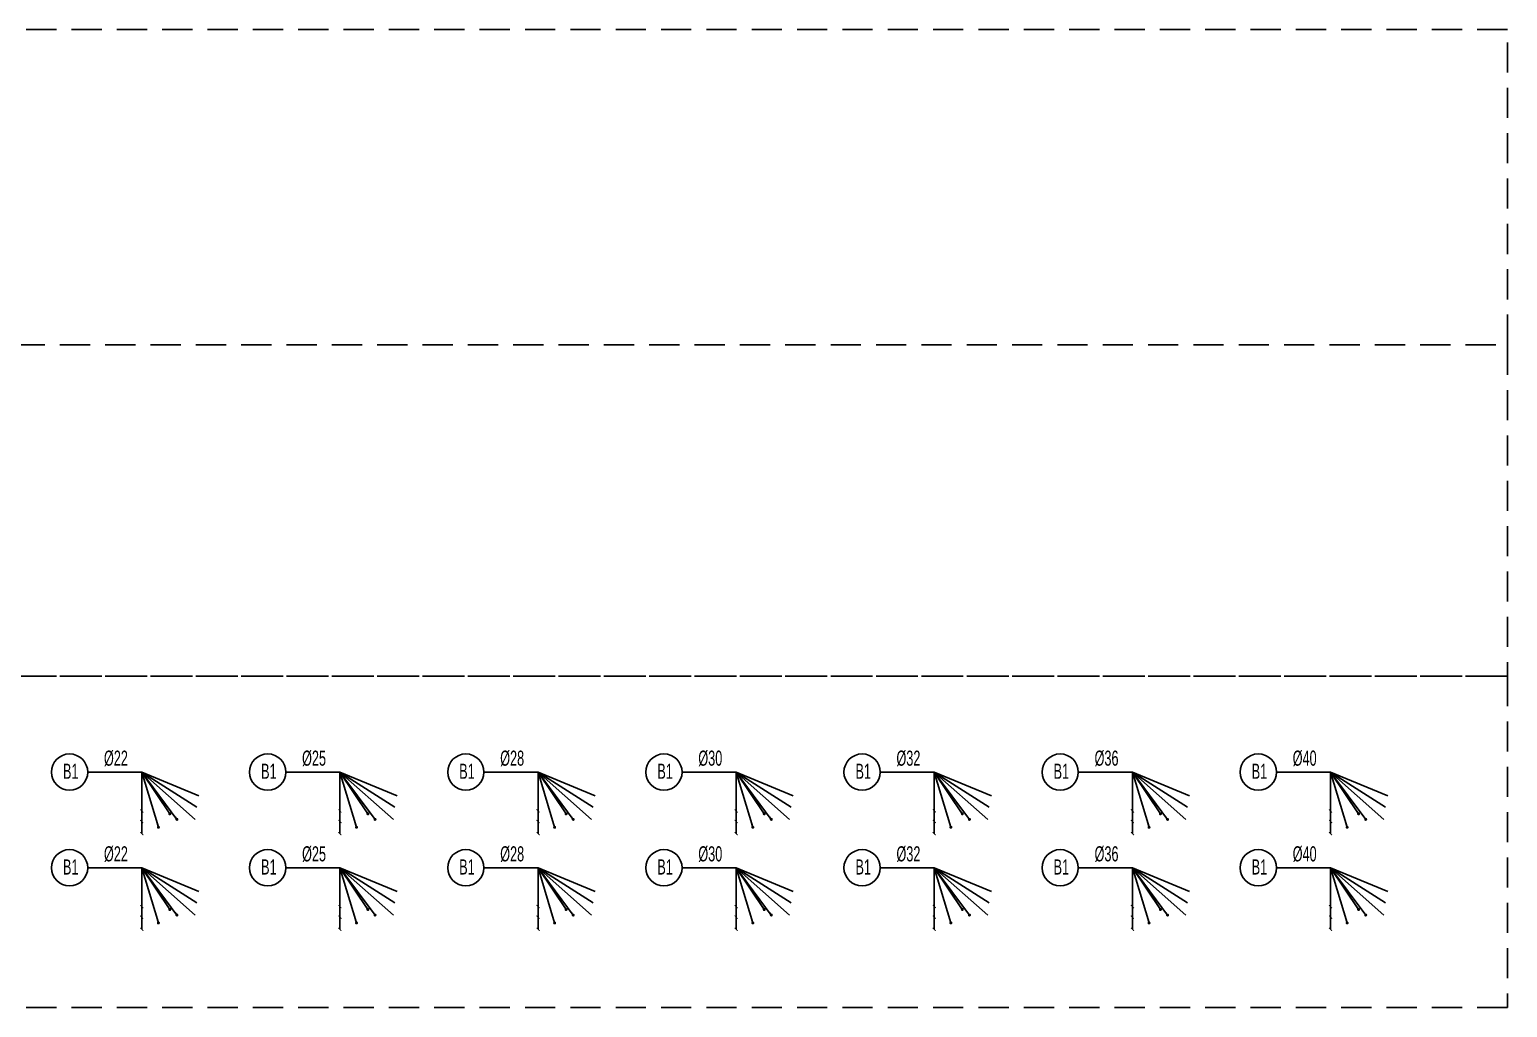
# Model space of a CAD drawing. Header units: millimetres. Extents: x -147841 to 368790, y -162721 to 84261.
# Drawn here: x 2138 to 14361, y -63644 to -55555 of the extents above; entities that cross this region are included whole.
import ezdxf
from ezdxf.enums import TextEntityAlignment as Align

# ---------------------------------------------------------------- set-up
doc = ezdxf.new("R2010")
doc.units = ezdxf.units.MM
doc.header["$LTSCALE"] = 1000
doc.header["$MEASUREMENT"] = 0
doc.linetypes.add('HIDDEN', pattern=[0.375, 0.25, -0.125])
doc.layers.get('0').update_dxf_attribs({"linetype": 'CONTINUOUS', "lineweight": 18})
doc.layers.add('KC-Cotthep', color=8, linetype='CONTINUOUS')
doc.layers.add('KC-Khuat', color=9, linetype='HIDDEN')
doc.styles.add('ARIAL', font='arial.ttf', dxfattribs={"width": 0.7})
doc.dimstyles.new('2.5-50', dxfattribs={"dimscale": 50, "dimtxt": 2.5, "dimasz": 1, "dimexe": 1, "dimexo": 2, "dimgap": 1, "dimtad": 1, "dimdec": 1, "dimdsep": 46, "dimtxsty": 'ARIAL', "dimblk": 'ARCHTICK', "dimcen": -1, "dimdle": 1, "dimclrd": 256, "dimclre": 256, "dimclrt": 3, "dimadec": 0, "dimazin": 2, "dimtfac": 0.1, "dimtdec": 1, "dimtmove": 0, "dimatfit": 1, "dimldrblk": 'ARCHTICK', "dimfxl": 1, "dimtvp": 0.833333, "dimtfill": 1, "dimtolj": 1, "dimtzin": 12, "dimarcsym": 0})

# ---------------------------------------------------------------- blocks, each defined once
blk = doc.blocks.new('att_thep_2')
blk.add_circle((-300, 0), 300)
at = {"color": 3, "style": 'ARIAL', "width": 0.6}
blk.add_attdef('DK', text='', height=250, dxfattribs=at).set_placement((467, 105), align=Align.CENTER)
at = {"color": 31, "style": 'ARIAL', "width": 0.6}
blk.add_attdef('SH', text='', height=250, dxfattribs=at).set_placement((-281, -111), align=Align.CENTER)
at = {"color": 2, "style": 'ARIAL', "width": 0.6}
blk.add_attdef('KC', text='', height=250, dxfattribs=at).set_placement((472, -355), align=Align.CENTER)
blk = doc.blocks.new('_ARCHTICK')
at = {"color": 0, "linetype": 'ByBlock', "const_width": 0.3}
blk.add_lwpolyline([(-0.5, -0.5), (0.5, 0.5)], dxfattribs=at)

msp = doc.modelspace()

# ---------------------------------------------------------------- linework, layer by layer
at = {"layer": 'KC-Khuat'}
for points in [[(-11486.29, -58161.96), (14360.78, -58161.96), (14360.78, -55555.35), (-11486.29, -55555.35)], [(-11486.29, -58161.96), (14360.78, -58161.96), (14360.78, -60903.18), (-11486.29, -60903.18)], [(-11486.29, -60903.18), (14360.78, -60903.18), (14360.78, -63644.4), (-11486.29, -63644.4)]]:
    msp.add_lwpolyline(points, close=True, dxfattribs=at)

# ---------------------------------------------------------------- block references
at = {"layer": 'KC-Cotthep'}
ref = msp.add_blockref('att_thep_2', (2619.17, -61697.52), dxfattribs=dict(at, xscale=0.5, yscale=0.5, zscale=0.5))
ref.add_attrib('DK', '%%C22', dxfattribs={"layer": '0', "color": 2, "height": 125, "style": 'ARIAL', "width": 0.6}).set_placement((2852.47, -61644.82), align=Align.CENTER)
ref.add_attrib('SH', 'B1', dxfattribs={"layer": '0', "color": 31, "height": 125, "style": 'ARIAL', "width": 0.6}).set_placement((2478.68, -61753.26), align=Align.CENTER)
ref = msp.add_blockref('att_thep_2', (4257.73, -61697.52), dxfattribs=dict(at, xscale=0.5, yscale=0.5, zscale=0.5))
ref.add_attrib('DK', '%%C25', dxfattribs={"layer": '0', "color": 5, "height": 125, "style": 'ARIAL', "width": 0.6}).set_placement((4491.02, -61644.82), align=Align.CENTER)
ref.add_attrib('SH', 'B1', dxfattribs={"layer": '0', "color": 31, "height": 125, "style": 'ARIAL', "width": 0.6}).set_placement((4117.23, -61753.26), align=Align.CENTER)
ref = msp.add_blockref('att_thep_2', (5896.28, -61697.52), dxfattribs=dict(at, xscale=0.5, yscale=0.5, zscale=0.5))
ref.add_attrib('DK', '%%C28', dxfattribs={"layer": '0', "color": 7, "height": 125, "style": 'ARIAL', "width": 0.6}).set_placement((6129.58, -61644.82), align=Align.CENTER)
ref.add_attrib('SH', 'B1', dxfattribs={"layer": '0', "color": 31, "height": 125, "style": 'ARIAL', "width": 0.6}).set_placement((5755.79, -61753.26), align=Align.CENTER)
ref = msp.add_blockref('att_thep_2', (7534.83, -61697.52), dxfattribs=dict(at, xscale=0.5, yscale=0.5, zscale=0.5))
ref.add_attrib('DK', '%%C30', dxfattribs={"layer": '0', "color": 152, "height": 125, "style": 'ARIAL', "width": 0.6}).set_placement((7768.13, -61644.82), align=Align.CENTER)
ref.add_attrib('SH', 'B1', dxfattribs={"layer": '0', "color": 31, "height": 125, "style": 'ARIAL', "width": 0.6}).set_placement((7394.34, -61753.26), align=Align.CENTER)
ref = msp.add_blockref('att_thep_2', (9173.38, -61697.52), dxfattribs=dict(at, xscale=0.5, yscale=0.5, zscale=0.5))
ref.add_attrib('DK', '%%C32', dxfattribs={"layer": '0', "color": 66, "height": 125, "style": 'ARIAL', "width": 0.6}).set_placement((9406.68, -61644.82), align=Align.CENTER)
ref.add_attrib('SH', 'B1', dxfattribs={"layer": '0', "color": 31, "height": 125, "style": 'ARIAL', "width": 0.6}).set_placement((9032.89, -61753.26), align=Align.CENTER)
ref = msp.add_blockref('att_thep_2', (10811.93, -61697.52), dxfattribs=dict(at, xscale=0.5, yscale=0.5, zscale=0.5))
ref.add_attrib('DK', '%%C36', dxfattribs={"layer": '0', "color": 213, "height": 125, "style": 'ARIAL', "width": 0.6}).set_placement((11045.23, -61644.82), align=Align.CENTER)
ref.add_attrib('SH', 'B1', dxfattribs={"layer": '0', "color": 31, "height": 125, "style": 'ARIAL', "width": 0.6}).set_placement((10671.44, -61753.26), align=Align.CENTER)
ref = msp.add_blockref('att_thep_2', (12450.48, -61697.52), dxfattribs=dict(at, xscale=0.5, yscale=0.5, zscale=0.5))
ref.add_attrib('DK', '%%C40', dxfattribs={"layer": '0', "color": 154, "height": 125, "style": 'ARIAL', "width": 0.6}).set_placement((12683.78, -61644.82), align=Align.CENTER)
ref.add_attrib('SH', 'B1', dxfattribs={"layer": '0', "color": 31, "height": 125, "style": 'ARIAL', "width": 0.6}).set_placement((12309.99, -61753.26), align=Align.CENTER)
ref = msp.add_blockref('att_thep_2', (2619.17, -62488.95), dxfattribs=dict(at, xscale=0.5, yscale=0.5, zscale=0.5))
ref.add_attrib('DK', '%%C22', dxfattribs={"layer": '0', "color": 2, "height": 125, "style": 'ARIAL', "width": 0.6}).set_placement((2852.47, -62436.24), align=Align.CENTER)
ref.add_attrib('SH', 'B1', dxfattribs={"layer": '0', "color": 31, "height": 125, "style": 'ARIAL', "width": 0.6}).set_placement((2478.68, -62544.68), align=Align.CENTER)
ref = msp.add_blockref('att_thep_2', (4257.73, -62488.95), dxfattribs=dict(at, xscale=0.5, yscale=0.5, zscale=0.5))
ref.add_attrib('DK', '%%C25', dxfattribs={"layer": '0', "color": 5, "height": 125, "style": 'ARIAL', "width": 0.6}).set_placement((4491.02, -62436.24), align=Align.CENTER)
ref.add_attrib('SH', 'B1', dxfattribs={"layer": '0', "color": 31, "height": 125, "style": 'ARIAL', "width": 0.6}).set_placement((4117.23, -62544.68), align=Align.CENTER)
ref = msp.add_blockref('att_thep_2', (5896.28, -62488.95), dxfattribs=dict(at, xscale=0.5, yscale=0.5, zscale=0.5))
ref.add_attrib('DK', '%%C28', dxfattribs={"layer": '0', "color": 7, "height": 125, "style": 'ARIAL', "width": 0.6}).set_placement((6129.58, -62436.24), align=Align.CENTER)
ref.add_attrib('SH', 'B1', dxfattribs={"layer": '0', "color": 31, "height": 125, "style": 'ARIAL', "width": 0.6}).set_placement((5755.79, -62544.68), align=Align.CENTER)
ref = msp.add_blockref('att_thep_2', (7534.83, -62488.95), dxfattribs=dict(at, xscale=0.5, yscale=0.5, zscale=0.5))
ref.add_attrib('DK', '%%C30', dxfattribs={"layer": '0', "color": 152, "height": 125, "style": 'ARIAL', "width": 0.6}).set_placement((7768.13, -62436.24), align=Align.CENTER)
ref.add_attrib('SH', 'B1', dxfattribs={"layer": '0', "color": 31, "height": 125, "style": 'ARIAL', "width": 0.6}).set_placement((7394.34, -62544.68), align=Align.CENTER)
ref = msp.add_blockref('att_thep_2', (9173.38, -62488.95), dxfattribs=dict(at, xscale=0.5, yscale=0.5, zscale=0.5))
ref.add_attrib('DK', '%%C32', dxfattribs={"layer": '0', "color": 66, "height": 125, "style": 'ARIAL', "width": 0.6}).set_placement((9406.68, -62436.24), align=Align.CENTER)
ref.add_attrib('SH', 'B1', dxfattribs={"layer": '0', "color": 31, "height": 125, "style": 'ARIAL', "width": 0.6}).set_placement((9032.89, -62544.68), align=Align.CENTER)
ref = msp.add_blockref('att_thep_2', (10811.93, -62488.95), dxfattribs=dict(at, xscale=0.5, yscale=0.5, zscale=0.5))
ref.add_attrib('DK', '%%C36', dxfattribs={"layer": '0', "color": 213, "height": 125, "style": 'ARIAL', "width": 0.6}).set_placement((11045.23, -62436.24), align=Align.CENTER)
ref.add_attrib('SH', 'B1', dxfattribs={"layer": '0', "color": 31, "height": 125, "style": 'ARIAL', "width": 0.6}).set_placement((10671.44, -62544.68), align=Align.CENTER)
ref = msp.add_blockref('att_thep_2', (12450.48, -62488.95), dxfattribs=dict(at, xscale=0.5, yscale=0.5, zscale=0.5))
ref.add_attrib('DK', '%%C40', dxfattribs={"layer": '0', "color": 154, "height": 125, "style": 'ARIAL', "width": 0.6}).set_placement((12683.78, -62436.24), align=Align.CENTER)
ref.add_attrib('SH', 'B1', dxfattribs={"layer": '0', "color": 31, "height": 125, "style": 'ARIAL', "width": 0.6}).set_placement((12309.99, -62544.68), align=Align.CENTER)

# ---------------------------------------------------------------- leaders
at = {"layer": 'KC-Cotthep', "linetype": 'ByBlock'}
for points, override in [([(3298.21, -62042.69), (3066.47, -61697.52), (2619.17, -61697.52)], {"dimasz": 0.5, "dimldrblk": 'DOT'}), ([(3203.88, -62154.19), (3066.47, -61697.52), (2619.17, -61697.52)], {"dimasz": 0.5, "dimldrblk": 'DOT'}), ([(3357.08, -62088.59), (3066.47, -61697.52), (2619.17, -61697.52)], {"dimasz": 0.5, "dimldrblk": 'DOT'}), ([(3538.96, -61894.05), (3066.47, -61697.52), (2619.17, -61697.52)], {"dimasz": 0.5, "dimldrblk": 'None'}), ([(3521.45, -61988.09), (3066.47, -61697.52), (2619.17, -61697.52)], {"dimasz": 0.5, "dimldrblk": 'None'}), ([(3508.32, -62090.87), (3066.47, -61697.52), (2619.17, -61697.52)], {"dimasz": 0.5, "dimldrblk": 'None'}), ([(3066.47, -62206.77), (3066.47, -61697.52), (2619.17, -61697.52)], {"dimasz": 0.5}), ([(3066.47, -62106.18), (3066.47, -61697.52), (2619.17, -61697.52)], {"dimasz": 0.5}), ([(3066.47, -62018.71), (3066.47, -61697.52), (2619.17, -61697.52)], {"dimasz": 0.5}), ([(4936.76, -62042.69), (4705.02, -61697.52), (4257.73, -61697.52)], {"dimasz": 0.5, "dimldrblk": 'DOT'}), ([(4842.44, -62154.19), (4705.02, -61697.52), (4257.73, -61697.52)], {"dimasz": 0.5, "dimldrblk": 'DOT'}), ([(4995.63, -62088.59), (4705.02, -61697.52), (4257.73, -61697.52)], {"dimasz": 0.5, "dimldrblk": 'DOT'}), ([(5177.51, -61894.05), (4705.02, -61697.52), (4257.73, -61697.52)], {"dimasz": 0.5, "dimldrblk": 'None'}), ([(5160, -61988.09), (4705.02, -61697.52), (4257.73, -61697.52)], {"dimasz": 0.5, "dimldrblk": 'None'}), ([(5146.87, -62090.87), (4705.02, -61697.52), (4257.73, -61697.52)], {"dimasz": 0.5, "dimldrblk": 'None'}), ([(4705.02, -62206.77), (4705.02, -61697.52), (4257.73, -61697.52)], {"dimasz": 0.5}), ([(4705.02, -62106.18), (4705.02, -61697.52), (4257.73, -61697.52)], {"dimasz": 0.5}), ([(4705.02, -62018.71), (4705.02, -61697.52), (4257.73, -61697.52)], {"dimasz": 0.5}), ([(6575.31, -62042.69), (6343.57, -61697.52), (5896.28, -61697.52)], {"dimasz": 0.5, "dimldrblk": 'DOT'}), ([(6480.99, -62154.19), (6343.57, -61697.52), (5896.28, -61697.52)], {"dimasz": 0.5, "dimldrblk": 'DOT'}), ([(6634.18, -62088.59), (6343.57, -61697.52), (5896.28, -61697.52)], {"dimasz": 0.5, "dimldrblk": 'DOT'}), ([(6816.06, -61894.05), (6343.57, -61697.52), (5896.28, -61697.52)], {"dimasz": 0.5, "dimldrblk": 'None'}), ([(6798.56, -61988.09), (6343.57, -61697.52), (5896.28, -61697.52)], {"dimasz": 0.5, "dimldrblk": 'None'}), ([(6785.42, -62090.87), (6343.57, -61697.52), (5896.28, -61697.52)], {"dimasz": 0.5, "dimldrblk": 'None'}), ([(6343.57, -62206.77), (6343.57, -61697.52), (5896.28, -61697.52)], {"dimasz": 0.5}), ([(6343.57, -62106.18), (6343.57, -61697.52), (5896.28, -61697.52)], {"dimasz": 0.5}), ([(6343.57, -62018.71), (6343.57, -61697.52), (5896.28, -61697.52)], {"dimasz": 0.5}), ([(8213.87, -62042.69), (7982.12, -61697.52), (7534.83, -61697.52)], {"dimasz": 0.5, "dimldrblk": 'DOT'}), ([(8119.54, -62154.19), (7982.12, -61697.52), (7534.83, -61697.52)], {"dimasz": 0.5, "dimldrblk": 'DOT'}), ([(8272.74, -62088.59), (7982.12, -61697.52), (7534.83, -61697.52)], {"dimasz": 0.5, "dimldrblk": 'DOT'}), ([(8454.62, -61894.05), (7982.12, -61697.52), (7534.83, -61697.52)], {"dimasz": 0.5, "dimldrblk": 'None'}), ([(8437.11, -61988.09), (7982.12, -61697.52), (7534.83, -61697.52)], {"dimasz": 0.5, "dimldrblk": 'None'}), ([(8423.98, -62090.87), (7982.12, -61697.52), (7534.83, -61697.52)], {"dimasz": 0.5, "dimldrblk": 'None'}), ([(7982.12, -62206.77), (7982.12, -61697.52), (7534.83, -61697.52)], {"dimasz": 0.5}), ([(7982.12, -62106.18), (7982.12, -61697.52), (7534.83, -61697.52)], {"dimasz": 0.5}), ([(7982.12, -62018.71), (7982.12, -61697.52), (7534.83, -61697.52)], {"dimasz": 0.5}), ([(9852.42, -62042.69), (9620.67, -61697.52), (9173.38, -61697.52)], {"dimasz": 0.5, "dimldrblk": 'DOT'}), ([(9758.09, -62154.19), (9620.67, -61697.52), (9173.38, -61697.52)], {"dimasz": 0.5, "dimldrblk": 'DOT'}), ([(9911.29, -62088.59), (9620.67, -61697.52), (9173.38, -61697.52)], {"dimasz": 0.5, "dimldrblk": 'DOT'}), ([(10093.17, -61894.05), (9620.67, -61697.52), (9173.38, -61697.52)], {"dimasz": 0.5, "dimldrblk": 'None'}), ([(10075.66, -61988.09), (9620.67, -61697.52), (9173.38, -61697.52)], {"dimasz": 0.5, "dimldrblk": 'None'}), ([(10062.53, -62090.87), (9620.67, -61697.52), (9173.38, -61697.52)], {"dimasz": 0.5, "dimldrblk": 'None'}), ([(9620.67, -62206.77), (9620.67, -61697.52), (9173.38, -61697.52)], {"dimasz": 0.5}), ([(9620.67, -62106.18), (9620.67, -61697.52), (9173.38, -61697.52)], {"dimasz": 0.5}), ([(9620.67, -62018.71), (9620.67, -61697.52), (9173.38, -61697.52)], {"dimasz": 0.5}), ([(11490.97, -62042.69), (11259.22, -61697.52), (10811.93, -61697.52)], {"dimasz": 0.5, "dimldrblk": 'DOT'}), ([(11396.64, -62154.19), (11259.22, -61697.52), (10811.93, -61697.52)], {"dimasz": 0.5, "dimldrblk": 'DOT'}), ([(11549.84, -62088.59), (11259.22, -61697.52), (10811.93, -61697.52)], {"dimasz": 0.5, "dimldrblk": 'DOT'}), ([(11731.72, -61894.05), (11259.22, -61697.52), (10811.93, -61697.52)], {"dimasz": 0.5, "dimldrblk": 'None'}), ([(11714.21, -61988.09), (11259.22, -61697.52), (10811.93, -61697.52)], {"dimasz": 0.5, "dimldrblk": 'None'}), ([(11701.08, -62090.87), (11259.22, -61697.52), (10811.93, -61697.52)], {"dimasz": 0.5, "dimldrblk": 'None'}), ([(11259.22, -62206.77), (11259.22, -61697.52), (10811.93, -61697.52)], {"dimasz": 0.5}), ([(11259.22, -62106.18), (11259.22, -61697.52), (10811.93, -61697.52)], {"dimasz": 0.5}), ([(11259.22, -62018.71), (11259.22, -61697.52), (10811.93, -61697.52)], {"dimasz": 0.5}), ([(13129.52, -62042.69), (12897.78, -61697.52), (12450.48, -61697.52)], {"dimasz": 0.5, "dimldrblk": 'DOT'}), ([(13035.19, -62154.19), (12897.78, -61697.52), (12450.48, -61697.52)], {"dimasz": 0.5, "dimldrblk": 'DOT'}), ([(13188.39, -62088.59), (12897.78, -61697.52), (12450.48, -61697.52)], {"dimasz": 0.5, "dimldrblk": 'DOT'}), ([(13370.27, -61894.05), (12897.78, -61697.52), (12450.48, -61697.52)], {"dimasz": 0.5, "dimldrblk": 'None'}), ([(13352.76, -61988.09), (12897.78, -61697.52), (12450.48, -61697.52)], {"dimasz": 0.5, "dimldrblk": 'None'}), ([(13339.63, -62090.87), (12897.78, -61697.52), (12450.48, -61697.52)], {"dimasz": 0.5, "dimldrblk": 'None'}), ([(12897.78, -62206.77), (12897.78, -61697.52), (12450.48, -61697.52)], {"dimasz": 0.5}), ([(12897.78, -62106.18), (12897.78, -61697.52), (12450.48, -61697.52)], {"dimasz": 0.5}), ([(12897.78, -62018.71), (12897.78, -61697.52), (12450.48, -61697.52)], {"dimasz": 0.5}), ([(3298.21, -62834.11), (3066.47, -62488.95), (2619.17, -62488.95)], {"dimasz": 0.5, "dimldrblk": 'DOT'}), ([(3203.88, -62945.61), (3066.47, -62488.95), (2619.17, -62488.95)], {"dimasz": 0.5, "dimldrblk": 'DOT'}), ([(3357.08, -62880.01), (3066.47, -62488.95), (2619.17, -62488.95)], {"dimasz": 0.5, "dimldrblk": 'DOT'}), ([(3538.96, -62685.48), (3066.47, -62488.95), (2619.17, -62488.95)], {"dimasz": 0.5, "dimldrblk": 'None'}), ([(3521.45, -62779.51), (3066.47, -62488.95), (2619.17, -62488.95)], {"dimasz": 0.5, "dimldrblk": 'None'}), ([(3508.32, -62882.29), (3066.47, -62488.95), (2619.17, -62488.95)], {"dimasz": 0.5, "dimldrblk": 'None'}), ([(3066.47, -62998.2), (3066.47, -62488.95), (2619.17, -62488.95)], {"dimasz": 0.5}), ([(3066.47, -62897.6), (3066.47, -62488.95), (2619.17, -62488.95)], {"dimasz": 0.5}), ([(3066.47, -62810.13), (3066.47, -62488.95), (2619.17, -62488.95)], {"dimasz": 0.5}), ([(4936.76, -62834.11), (4705.02, -62488.95), (4257.73, -62488.95)], {"dimasz": 0.5, "dimldrblk": 'DOT'}), ([(4842.44, -62945.61), (4705.02, -62488.95), (4257.73, -62488.95)], {"dimasz": 0.5, "dimldrblk": 'DOT'}), ([(4995.63, -62880.01), (4705.02, -62488.95), (4257.73, -62488.95)], {"dimasz": 0.5, "dimldrblk": 'DOT'}), ([(5177.51, -62685.48), (4705.02, -62488.95), (4257.73, -62488.95)], {"dimasz": 0.5, "dimldrblk": 'None'}), ([(5160, -62779.51), (4705.02, -62488.95), (4257.73, -62488.95)], {"dimasz": 0.5, "dimldrblk": 'None'}), ([(5146.87, -62882.29), (4705.02, -62488.95), (4257.73, -62488.95)], {"dimasz": 0.5, "dimldrblk": 'None'}), ([(4705.02, -62998.2), (4705.02, -62488.95), (4257.73, -62488.95)], {"dimasz": 0.5}), ([(4705.02, -62897.6), (4705.02, -62488.95), (4257.73, -62488.95)], {"dimasz": 0.5}), ([(4705.02, -62810.13), (4705.02, -62488.95), (4257.73, -62488.95)], {"dimasz": 0.5}), ([(6575.31, -62834.11), (6343.57, -62488.95), (5896.28, -62488.95)], {"dimasz": 0.5, "dimldrblk": 'DOT'}), ([(6480.99, -62945.61), (6343.57, -62488.95), (5896.28, -62488.95)], {"dimasz": 0.5, "dimldrblk": 'DOT'}), ([(6634.18, -62880.01), (6343.57, -62488.95), (5896.28, -62488.95)], {"dimasz": 0.5, "dimldrblk": 'DOT'}), ([(6816.06, -62685.48), (6343.57, -62488.95), (5896.28, -62488.95)], {"dimasz": 0.5, "dimldrblk": 'None'}), ([(6798.56, -62779.51), (6343.57, -62488.95), (5896.28, -62488.95)], {"dimasz": 0.5, "dimldrblk": 'None'}), ([(6785.42, -62882.29), (6343.57, -62488.95), (5896.28, -62488.95)], {"dimasz": 0.5, "dimldrblk": 'None'}), ([(6343.57, -62998.2), (6343.57, -62488.95), (5896.28, -62488.95)], {"dimasz": 0.5}), ([(6343.57, -62897.6), (6343.57, -62488.95), (5896.28, -62488.95)], {"dimasz": 0.5}), ([(6343.57, -62810.13), (6343.57, -62488.95), (5896.28, -62488.95)], {"dimasz": 0.5}), ([(8213.87, -62834.11), (7982.12, -62488.95), (7534.83, -62488.95)], {"dimasz": 0.5, "dimldrblk": 'DOT'}), ([(8119.54, -62945.61), (7982.12, -62488.95), (7534.83, -62488.95)], {"dimasz": 0.5, "dimldrblk": 'DOT'}), ([(8272.74, -62880.01), (7982.12, -62488.95), (7534.83, -62488.95)], {"dimasz": 0.5, "dimldrblk": 'DOT'}), ([(8454.62, -62685.48), (7982.12, -62488.95), (7534.83, -62488.95)], {"dimasz": 0.5, "dimldrblk": 'None'}), ([(8437.11, -62779.51), (7982.12, -62488.95), (7534.83, -62488.95)], {"dimasz": 0.5, "dimldrblk": 'None'}), ([(8423.98, -62882.29), (7982.12, -62488.95), (7534.83, -62488.95)], {"dimasz": 0.5, "dimldrblk": 'None'}), ([(7982.12, -62998.2), (7982.12, -62488.95), (7534.83, -62488.95)], {"dimasz": 0.5}), ([(7982.12, -62897.6), (7982.12, -62488.95), (7534.83, -62488.95)], {"dimasz": 0.5}), ([(7982.12, -62810.13), (7982.12, -62488.95), (7534.83, -62488.95)], {"dimasz": 0.5}), ([(9852.42, -62834.11), (9620.67, -62488.95), (9173.38, -62488.95)], {"dimasz": 0.5, "dimldrblk": 'DOT'}), ([(9758.09, -62945.61), (9620.67, -62488.95), (9173.38, -62488.95)], {"dimasz": 0.5, "dimldrblk": 'DOT'}), ([(9911.29, -62880.01), (9620.67, -62488.95), (9173.38, -62488.95)], {"dimasz": 0.5, "dimldrblk": 'DOT'}), ([(10093.17, -62685.48), (9620.67, -62488.95), (9173.38, -62488.95)], {"dimasz": 0.5, "dimldrblk": 'None'}), ([(10075.66, -62779.51), (9620.67, -62488.95), (9173.38, -62488.95)], {"dimasz": 0.5, "dimldrblk": 'None'}), ([(10062.53, -62882.29), (9620.67, -62488.95), (9173.38, -62488.95)], {"dimasz": 0.5, "dimldrblk": 'None'}), ([(9620.67, -62998.2), (9620.67, -62488.95), (9173.38, -62488.95)], {"dimasz": 0.5}), ([(9620.67, -62897.6), (9620.67, -62488.95), (9173.38, -62488.95)], {"dimasz": 0.5}), ([(9620.67, -62810.13), (9620.67, -62488.95), (9173.38, -62488.95)], {"dimasz": 0.5}), ([(11490.97, -62834.11), (11259.22, -62488.95), (10811.93, -62488.95)], {"dimasz": 0.5, "dimldrblk": 'DOT'}), ([(11396.64, -62945.61), (11259.22, -62488.95), (10811.93, -62488.95)], {"dimasz": 0.5, "dimldrblk": 'DOT'}), ([(11549.84, -62880.01), (11259.22, -62488.95), (10811.93, -62488.95)], {"dimasz": 0.5, "dimldrblk": 'DOT'}), ([(11731.72, -62685.48), (11259.22, -62488.95), (10811.93, -62488.95)], {"dimasz": 0.5, "dimldrblk": 'None'}), ([(11714.21, -62779.51), (11259.22, -62488.95), (10811.93, -62488.95)], {"dimasz": 0.5, "dimldrblk": 'None'}), ([(11701.08, -62882.29), (11259.22, -62488.95), (10811.93, -62488.95)], {"dimasz": 0.5, "dimldrblk": 'None'}), ([(11259.22, -62998.2), (11259.22, -62488.95), (10811.93, -62488.95)], {"dimasz": 0.5}), ([(11259.22, -62897.6), (11259.22, -62488.95), (10811.93, -62488.95)], {"dimasz": 0.5}), ([(11259.22, -62810.13), (11259.22, -62488.95), (10811.93, -62488.95)], {"dimasz": 0.5}), ([(13129.52, -62834.11), (12897.78, -62488.95), (12450.48, -62488.95)], {"dimasz": 0.5, "dimldrblk": 'DOT'}), ([(13035.19, -62945.61), (12897.78, -62488.95), (12450.48, -62488.95)], {"dimasz": 0.5, "dimldrblk": 'DOT'}), ([(13188.39, -62880.01), (12897.78, -62488.95), (12450.48, -62488.95)], {"dimasz": 0.5, "dimldrblk": 'DOT'}), ([(13370.27, -62685.48), (12897.78, -62488.95), (12450.48, -62488.95)], {"dimasz": 0.5, "dimldrblk": 'None'}), ([(13352.76, -62779.51), (12897.78, -62488.95), (12450.48, -62488.95)], {"dimasz": 0.5, "dimldrblk": 'None'}), ([(13339.63, -62882.29), (12897.78, -62488.95), (12450.48, -62488.95)], {"dimasz": 0.5, "dimldrblk": 'None'}), ([(12897.78, -62998.2), (12897.78, -62488.95), (12450.48, -62488.95)], {"dimasz": 0.5}), ([(12897.78, -62897.6), (12897.78, -62488.95), (12450.48, -62488.95)], {"dimasz": 0.5}), ([(12897.78, -62810.13), (12897.78, -62488.95), (12450.48, -62488.95)], {"dimasz": 0.5})]:
    msp.add_leader(points, dimstyle='2.5-50', override=override, dxfattribs=at)

doc.saveas('drawing.dxf')
